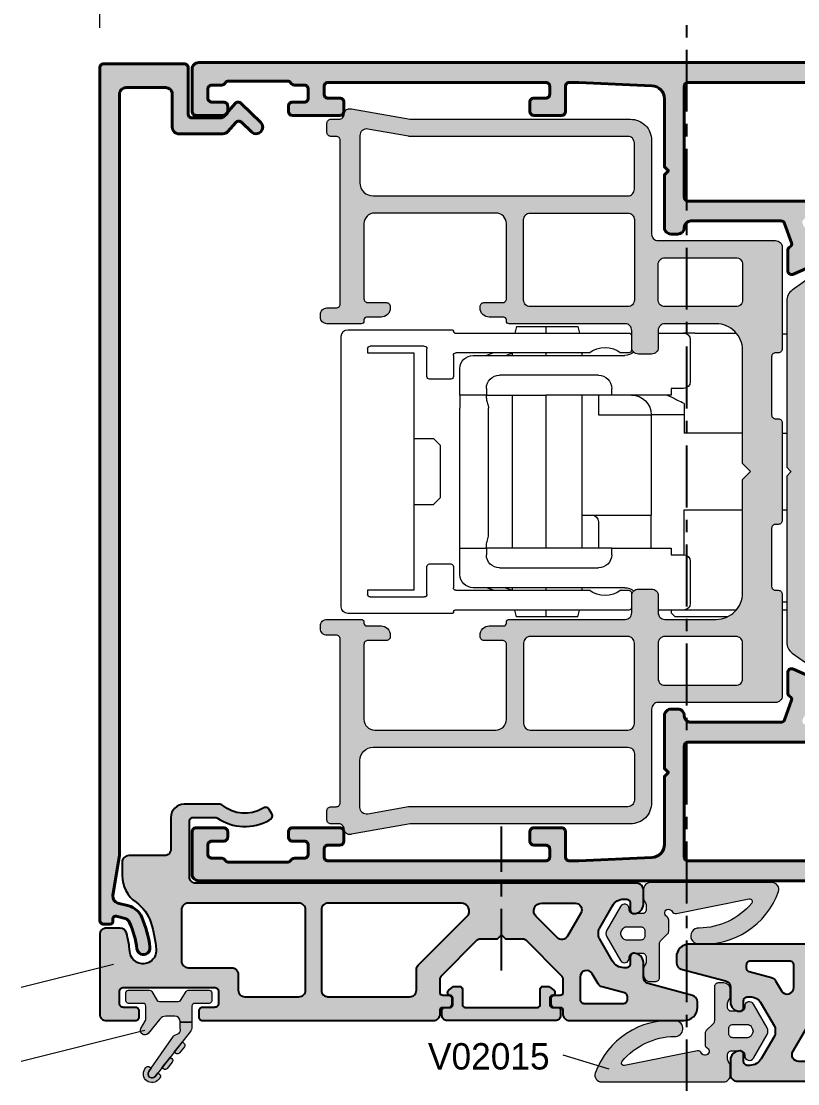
# Model space of a CAD drawing. Header units: millimetres. Extents: x -576 to 4430, y -1196 to 2690.
# Drawn here: x 1338.7 to 1397.6, y -652 to -571.5 of the extents above; entities that cross this region are included whole.
import ezdxf

# ---------------------------------------------------------------- set-up
doc = ezdxf.new("R2010")
doc.units = ezdxf.units.MM
doc.header["$LTSCALE"] = 0.25
doc.header["$MEASUREMENT"] = 0
doc.linetypes.add('CENTER', pattern=[2, 1.25, -0.25, 0.25, -0.25])
doc.layers.get('0').update_dxf_attribs({"lineweight": 5})
doc.layers.get('Defpoints').update_dxf_attribs({"lineweight": 5})
for name, color, linetype, lineweight in [('01_Accessories', 102, 'Continuous', 9), ('01_Aluminum', 4, 'Continuous', 40), ('01_Dimension', 251, 'Continuous', 9), ('01_Fill Plastic', 253, 'Continuous', 0), ('01_Fill Polyamide', 10, 'Continuous', 0), ('01_Plastic', 3, 'Continuous', 20), ('01_Polyamide', 201, 'Continuous', 20), ('01_Text', 40, 'Continuous', 25)]:
    doc.layers.add(name, color=color, linetype=linetype, lineweight=lineweight)
doc.layers.add('01_Fill 2°material', color=7, linetype='Continuous', lineweight=0, true_color=0xbfbfbf)
doc.layers.add('01_Fill Aluminum', color=7, linetype='Continuous', lineweight=0, true_color=0xdcdcdc)
doc.layers.add('ASSI', color=1, linetype='CENTER')
doc.layers.add('GOMMA', color=3, linetype='Continuous')
doc.styles.add('Aluk Text', font='GOTHIC.TTF')
doc.dimstyles.new('ALUK Manual 1-1', dxfattribs={"dimtxt": 2.5, "dimasz": 1, "dimexe": 2, "dimexo": 4, "dimgap": 1.5, "dimtad": 3, "dimdec": 1, "dimdsep": 46, "dimtxsty": 'Aluk Text', "dimblk": 'DOT', "dimcen": 0, "dimclrd": 256, "dimclre": 256, "dimclrt": 2, "dimaunit": 1, "dimadec": 0, "dimazin": 0, "dimtfac": 0.7, "dimtdec": 1, "dimtmove": 0, "dimatfit": 3, "dimldrblk": 'DOT', "dimfxl": 1, "dimtolj": 2, "dimlwd": -1, "dimlwe": -1, "dimarcsym": 0})

# ---------------------------------------------------------------- blocks, each defined once
blk = doc.blocks.new('A$C346562ab')
at = {"layer": '01_Accessories', "ltscale": 0.25}
for p, q in [((9.575, 10.5), (7.557, 10.5)), ((10.7, 10.5), (9.575, 10.5)), ((10.7, 10.5), (11.55, 10.5)), ((13.476, 10.5), (11.55, 10.5)), ((28.9, 10.5), (15.7, 10.5)), ((19.575, 11), (19.45, 10.5)), ((22, 11), (19.575, 11)), ((22, 11), (22, 10.5)), ((24.215, 11), (22, 11)), ((24.215, 11), (24.34, 10.5)), ((29, 10.65), (29, 10.6)), ((37, 10.75), (29.1, 10.75)), ((-5.55, 10.4), (-8.189, 10.4)), ((-5.05, 9.9), (-5.55, 10.4)), ((-5.55, 10.4), (-3.55, 10.4)), ((-3.55, 9.9), (-5.05, 9.9)), ((-5.05, 3.7), (-5.05, 9.9)), ((-3.55, 10.4), (1.835, 10.4)), ((-3.55, 9.9), (-3.55, 10.4)), ((1.835, 9.9), (-3.55, 9.9)), ((-3.55, 9.9), (-3.55, 3.7)), ((3.735, 10.4), (4.076, 10.4)), ((11.05, 10), (11.05, 6.8)), ((15.5, 10.3), (15.5, 9.2)), ((37.5, -10.25), (37.5, 10.25)), ((15.7, 9), (16.3, 9)), ((18.7, 9), (28.8, 9)), ((19.25, 9), (19.25, 8.8)), ((22, 9), (22, 8.8)), ((24.54, 9), (24.54, 8.8)), ((25.038, 8.8), (24.54, 8.981)), ((25.951, 9), (26.5, 8.8)), ((31, 7.2), (31, 9.3)), ((31.2, 9.5), (35.3, 9.5)), ((32, 9), (32, -9)), ((35.5, 9), (32, 9)), ((35.5, 9.3), (35.5, 9)), ((27.5, 8.8), (16, 8.8)), ((29, 8.8), (29, 7.2)), ((18, 7.3), (25.5, 7.3)), ((28.5, 5.8), (28.5, 7.8)), ((29.2, 7), (30.8, 7)), ((11.55, 6.3), (12.1, 6.3)), ((12.1, 6.3), (12.5, 6.3)), ((12.5, 6.3), (12.5, 5.8)), ((12.5, 5.8), (17, 5.8)), ((17, 5.8), (17, 6.3)), ((17, 5.8), (18.727, 5.8)), ((18, 5.8), (18, 4.3)), ((18.727, 5.8), (22, 5.8)), ((19.25, 5.8), (19.25, -5.8)), ((25, 5.8), (22, 5.8)), ((22, 5.8), (22, -5.8)), ((24.54, 5.8), (24.54, -5.8)), ((26.5, 5.8), (25, 5.8)), ((26.5, 6.3), (26.5, 5.8)), ((26.5, 5.8), (28.5, 5.8)), ((26.5, 5.573), (26.5, 5.8)), ((28.5, 5.8), (28.5, 4.8)), ((11.5, 5.159), (11.5, 2.9)), ((11.5, 4.3), (14, 4.3)), ((18, 4.3), (14, 4.3)), ((14, 4.3), (14, -3.3)), ((26.341, -4.8), (26.341, 4.8)), ((28.5, -4.8), (28.5, 4.8)), ((4.076, 2.9), (3.735, 2.9)), ((7.076, 2.9), (11.5, 2.9)), ((30, 2), (30.5, 2.5)), ((32, 2.5), (30.5, 2.5)), ((30, 2), (30, -2)), ((-5.05, -1.5), (-5.05, 1.5)), ((30, -2), (30.5, -2.5)), ((4.076, -2.9), (3.735, -2.9)), ((11.5, -2.9), (7.076, -2.9)), ((11.5, -6.3), (11.5, -2.9)), ((32, -2.5), (30.5, -2.5)), ((-5.05, -9.9), (-5.05, -3.7)), ((-3.55, -9.9), (-3.55, -3.7)), ((18.5, -3.3), (14, -3.3)), ((14, -5.8), (14, -3.3)), ((18, -3.8), (18, -5.8)), ((19.25, -3.3), (18.5, -3.3)), ((28.5, -5.8), (28.5, -4.8)), ((26.5, -5.8), (26.5, -5.573)), ((12.5, -6.3), (11.55, -6.3)), ((12.5, -6.3), (12.1, -6.3)), ((17, -5.8), (12.5, -5.8)), ((12.5, -5.8), (12.5, -6.3)), ((17, -6.3), (17, -5.8)), ((17, -5.8), (18.727, -5.8)), ((18.727, -5.8), (22, -5.8)), ((22, -5.8), (26.5, -5.8)), ((28.5, -5.8), (26.5, -5.8)), ((26.5, -5.8), (26.5, -6.3)), ((28.5, -7.8), (28.5, -5.8)), ((11, -6.8), (11.05, -6.8)), ((11.05, -6.8), (11.05, -10)), ((29, -7.2), (29, -8.8)), ((30.8, -7), (29.2, -7)), ((31, -9.3), (31, -7.2)), ((25.5, -7.3), (18, -7.3)), ((16, -8.8), (27.5, -8.8)), ((19.25, -8.8), (19.25, -9)), ((22, -8.8), (22, -9)), ((25.038, -8.8), (24.54, -8.981)), ((24.54, -8.8), (24.54, -9)), ((25.951, -9), (26.5, -8.8)), ((15.5, -9.2), (15.5, -10.3)), ((16.3, -9), (15.7, -9)), ((28.8, -9), (18.7, -9)), ((35.3, -9.5), (31.2, -9.5)), ((32, -9), (35.5, -9)), ((35.5, -9), (35.5, -9.3)), ((-8.189, -10.4), (-5.55, -10.4)), ((-5.55, -10.4), (-5.05, -9.9)), ((-3.55, -10.4), (-5.55, -10.4)), ((-5.05, -9.9), (-3.55, -9.9)), ((-3.55, -9.9), (1.835, -9.9)), ((-3.55, -10.4), (-3.55, -9.9)), ((1.835, -10.4), (-3.55, -10.4)), ((3.735, -9.9), (4.076, -9.9)), ((3.735, -10.5), (4.076, -10.5)), ((7.557, -10.5), (9.575, -10.5)), ((8.205, -11), (12.2, -11)), ((9.575, -10.5), (10.7, -10.5)), ((10.7, -10.5), (11.55, -10.5)), ((11.55, -10.5), (13.476, -10.5)), ((12.2, -11), (12.5, -10.7)), ((12.5, -10.5), (12.5, -10.7)), ((15.7, -10.5), (28.9, -10.5)), ((19.575, -11), (19.45, -10.5)), ((19.575, -11), (22, -11)), ((22, -10.5), (22, -11)), ((22, -11), (24.215, -11)), ((24.215, -11), (24.34, -10.5)), ((29, -10.6), (29, -10.65)), ((29.1, -10.75), (37, -10.75))]:
    blk.add_line(p, q, dxfattribs=at)
for centre, radius, start, end in [((11.55, 10), 0.5, 90, 180), ((15.7, 10.3), 0.2, 90, 180), ((28.9, 10.6), 0.1, 270, 0), ((29.1, 10.65), 0.1, 90, 180), ((37, 10.25), 0.5, 0, 90), ((16, 9.8), 1, 228.38349, 270), ((15.7, 9.2), 0.2, 180, 270), ((17.5, 7.4), 2, 53.1301, 126.8699), ((28.8, 8.8), 0.2, 0, 90), ((31.2, 9.3), 0.2, 90, 180), ((35.3, 9.3), 0.2, 0, 90), ((27.5, 7.8), 1, 0, 90), ((18, 6.3), 1, 90, 180), ((25.5, 6.3), 1, 0, 90), ((11.55, 6.8), 0.5, 180, 270), ((29.2, 7.2), 0.2, 180, 270), ((30.8, 7.2), 0.2, 270, 0), ((15.5, 4.3), 1.5, 90, 180), ((18.5, -3.8), 0.5, 90, 180), ((11.55, -6.8), 0.5, 90, 180), ((18, -6.3), 1, 180, 270), ((25.5, -6.3), 1, 270, 0), ((29.2, -7.2), 0.2, 90, 180), ((30.8, -7.2), 0.2, 0, 90), ((27.5, -7.8), 1, 270, 0), ((16, -9.8), 1, 90, 131.61651), ((28.8, -8.8), 0.2, 270, 0), ((15.7, -9.2), 0.2, 90, 180), ((17.5, -7.4), 2, 233.1301, 306.8699), ((31.2, -9.3), 0.2, 180, 270), ((35.3, -9.3), 0.2, 270, 0), ((11.55, -10), 0.5, 180, 270), ((15.7, -10.3), 0.2, 180, 270), ((37, -10.25), 0.5, 270, 0), ((28.9, -10.6), 0.1, 0, 90), ((29.1, -10.65), 0.1, 180, 270)]:
    blk.add_arc(centre, radius, start, end, dxfattribs=at)
for points, knots in [([(12, 5.392), (12.044, 5.411), (12.087, 5.431), (12.259, 5.515), (12.394, 5.59), (12.614, 5.7), (12.7, 5.738), (12.84, 5.787), (12.895, 5.799), (12.935, 5.8), (12.936, 5.8), (12.937, 5.8)], [-0.5629404, -0.5629404, -0.5629404, -0.5629404, -0.5487416, -0.5487416, -0.50517, -0.50517, -0.4735753, -0.4735753, -0.4444456, -0.4444456, -0.4435809, -0.4435809, -0.4435809, -0.4435809]), ([(26.5, 5.573), (26.5, 5.546), (26.497, 5.516), (26.475, 5.397), (26.438, 5.288), (26.37, 5.053), (26.341, 4.925), (26.341, 4.8)], [-0.42022171, -0.42022171, -0.42022171, -0.42022171, -0.40811832, -0.40811832, -0.37054099, -0.37054099, -0.33296365, -0.33296365, -0.33296365, -0.33296365]), ([(26.5, -5.573), (26.5, -5.563), (26.499, -5.552), (26.491, -5.448), (26.452, -5.333), (26.376, -5.078), (26.341, -4.939), (26.341, -4.8)], [-0.59131237, -0.59131237, -0.59131237, -0.59131237, -0.58651242, -0.58651242, -0.54474486, -0.54474486, -0.5029773, -0.5029773, -0.5029773, -0.5029773])]:
    blk.add_open_spline(points, degree=3, knots=knots, dxfattribs=at)
blk.add_open_spline([(11.5, 5.159), (11.667, 5.243), (11.835, 5.322), (12, 5.392)], degree=3, dxfattribs=at)
blk = doc.blocks.new('V31013')
at = {"layer": '01_Fill Plastic', "ltscale": 0.25}
h = blk.add_hatch(color=256, dxfattribs=at)
h.dxf.hatch_style = 1
h.paths.add_polyline_path([(36.8, 11.1), (28.1, 11.1, 0.414214), (27.6, 10.6), (27.6, 10.3, -0.414214), (27.4, 10.1), (26.95, 10.1, 0.414214), (26.7, 9.85), (26.7, 9.45, 0.414214), (26.95, 9.2), (27.4, 9.2, -0.414214), (27.6, 9), (27.6, 8.007, -0.198912), (27.454, 7.654), (24.788, 4.988, -0.198912), (24.576, 4.9), (23.25, 4.9), (22.95, 4.6), (22.65, 4.9), (21.324, 4.9, -0.198912), (21.112, 4.988), (18.446, 7.654, -0.198912), (18.3, 8.007), (18.3, 9, -0.414214), (18.5, 9.2), (18.95, 9.2, 0.414214), (19.2, 9.45), (19.2, 9.85, 0.414214), (18.95, 10.1), (18.5, 10.1, -0.414214), (18.3, 10.3), (18.3, 10.6, 0.414214), (17.8, 11.1), (0.3, 11.1, 0.414214), (0, 10.8), (0, 10.4, 0.414214), (0.3, 10.1), (1.2, 10.1, -0.414214), (1.5, 9.8), (1.5, 8.9, -0.414214), (1.2, 8.6), (-5.7, 8.6, -0.414214), (-6, 8.9), (-6, 9.8, -0.414214), (-5.7, 10.1), (-4.8, 10.1, 0.414214), (-4.5, 10.4), (-4.5, 10.8, 0.414214), (-4.8, 11.1), (-7, 11.1, 0.414214), (-7.5, 10.6), (-7.5, 4.6, 0.414214), (-7, 4.1), (-5.954, 4.1, 0.334223), (-5.474, 4.462, 0.051425), (-5.22, 5.875, -1), (-3.225, 5.725, -0.058029), (-3.621, 3.681, -0.163247), (-4.746, 2.14, 0.243183), (-5.8, 0.1), (-5.8, -0.9, 0.414214), (-5.3, -1.4), (-2.6, -1.4, -0.414214), (-2.1, -1.9), (-2.1, -4.3, 0.414214), (-1.1, -5.3), (1.508, -5.3, 0.170553), (1.82, -5.19, -0.309147), (4.843, -4.96), (4.94, -5.016, 0.414214), (5.35, -4.906), (5.55, -4.56, 0.438809), (5.418, -4.138, 0.295434), (1.414, -4.247, -0.151572), (1.244, -4.3), (-0.4, -4.3, -0.414214), (-0.7, -4), (-0.7, 0.2, -0.414214), (-0.2, 0.7), (33.2, 0.7, 0.414214), (33.7, 1.2), (33.7, 2.3, 0.414214), (33, 3, 0.414214), (32.7, 2.7), (32.7, 2.2, -0.414214), (32.4, 1.9), (32.227, 1.9, -0.267949), (31.361, 2.4), (30.367, 4.122, -0.131652), (30.3, 4.372), (30.3, 4.628, -0.131652), (30.367, 4.878), (31.361, 6.6, -0.267949), (32.227, 7.1), (32.4, 7.1, -0.414214), (32.7, 6.8), (32.7, 6.3, 0.414214), (33, 6, 0.414214), (33.7, 6.7), (33.7, 7.816, -0.339454), (34.071, 8.299), (37.429, 9.199, 0.339454), (37.8, 9.682), (37.8, 10.1, 0.414214)])
h.paths.add_polyline_path([(8.1, 8.8), (8.1, 2.7, -0.414214), (7.6, 2.2), (-0.8, 2.2, -0.414214), (-1.3, 2.7), (-1.3, 6.6, -0.414214), (-0.8, 7.1), (2.5, 7.1, 0.414214), (3, 7.6), (3, 8.8, -0.414214), (3.5, 9.3), (7.6, 9.3, -0.414214)], flags=16)
h.paths.add_polyline_path([(9.8, 9.3), (16, 9.3, -0.414214), (16.5, 8.8), (16.5, 7.262, 0.198912), (16.646, 6.908), (20.33, 3.224, -0.668179), (19.906, 2.2), (9.8, 2.2, -0.414214), (9.3, 2.7), (9.3, 8.8, -0.414214)], flags=16)
h.paths.add_polyline_path([(25.57, 3.224), (27.161, 4.816, -0.493145), (27.948, 4.712), (28.965, 2.95, -0.57735), (28.532, 2.2), (25.994, 2.2, -0.668179)], flags=16)
h.paths.add_polyline_path([(28.9, 9.5, -0.414214), (29.2, 9.8), (32.2, 9.8, -0.414214), (32.5, 9.5), (32.5, 9.299, -0.339454), (32.278, 9.009), (30.58, 8.554, 0.198912), (30.277, 8.321), (29.833, 7.553, -0.767327), (28.9, 7.803)], flags=16)
at = {"layer": 'GOMMA'}
for points in [[(5.35, -4.906, -0.414214), (4.94, -5.016), (4.843, -4.96, 0.309147), (1.82, -5.19, -0.170553), (1.508, -5.3), (-1.1, -5.3, -0.414214), (-2.1, -4.3), (-2.1, -1.9, 0.414214), (-2.6, -1.4), (-5.3, -1.4, -0.414214), (-5.8, -0.9), (-5.8, 0.1, -0.243183), (-4.746, 2.14, 0.163247), (-3.621, 3.681, 0.058029), (-3.225, 5.725, 1), (-5.22, 5.875, -0.051425), (-5.474, 4.462, -0.334223), (-5.954, 4.1), (-7, 4.1, -0.414214), (-7.5, 4.6), (-7.5, 10.6, -0.414214), (-7, 11.1), (-4.8, 11.1, -0.414214), (-4.5, 10.8), (-4.5, 10.4, -0.414214), (-4.8, 10.1), (-5.7, 10.1, 0.414214), (-6, 9.8), (-6, 8.9, 0.414214), (-5.7, 8.6), (1.2, 8.6, 0.414214), (1.5, 8.9), (1.5, 9.8, 0.414214), (1.2, 10.1), (0.3, 10.1, -0.414214), (0, 10.4), (0, 10.8, -0.414214), (0.3, 11.1), (17.8, 11.1, -0.414214), (18.3, 10.6), (18.3, 10.3, 0.414214), (18.5, 10.1), (18.95, 10.1, -0.414214), (19.2, 9.85), (19.2, 9.45, -0.414214), (18.95, 9.2), (18.5, 9.2, 0.414214), (18.3, 9), (18.3, 8.007, 0.198912), (18.446, 7.654), (21.112, 4.988, 0.198912), (21.324, 4.9), (22.65, 4.9), (22.95, 4.6), (23.25, 4.9), (24.576, 4.9, 0.198912), (24.788, 4.988), (27.454, 7.654, 0.198912), (27.6, 8.007), (27.6, 9, 0.414214), (27.4, 9.2), (26.95, 9.2, -0.414214), (26.7, 9.45), (26.7, 9.85, -0.414214), (26.95, 10.1), (27.4, 10.1, 0.414214), (27.6, 10.3), (27.6, 10.6, -0.414214), (28.1, 11.1), (36.8, 11.1, -0.414214), (37.8, 10.1), (37.8, 9.682, -0.339454), (37.429, 9.199), (34.071, 8.299, 0.339454), (33.7, 7.816), (33.7, 6.7, -0.414214), (33, 6, -0.414214), (32.7, 6.3), (32.7, 6.8, 0.414214), (32.4, 7.1), (32.227, 7.1, 0.267949), (31.361, 6.6), (30.367, 4.878, 0.131652), (30.3, 4.628), (30.3, 4.372, 0.131652), (30.367, 4.122), (31.361, 2.4, 0.267949), (32.227, 1.9), (32.4, 1.9, 0.414214), (32.7, 2.2), (32.7, 2.7, -0.414214), (33, 3, -0.414214), (33.7, 2.3), (33.7, 1.2, -0.414214), (33.2, 0.7), (-0.2, 0.7, 0.414214), (-0.7, 0.2), (-0.7, -4, 0.414214), (-0.4, -4.3), (1.244, -4.3, 0.151572), (1.414, -4.247, -0.288992), (5.343, -4.094), (5.44, -4.15, -0.414214), (5.55, -4.56)], [(30.277, 8.321), (29.833, 7.553, -0.767327), (28.9, 7.803), (28.9, 9.5, -0.414214), (29.2, 9.8), (32.2, 9.8, -0.414214), (32.5, 9.5), (32.5, 9.299, -0.339454), (32.278, 9.009), (30.58, 8.554, 0.198912)], [(-0.8, 2.2, -0.414214), (-1.3, 2.7), (-1.3, 6.6, -0.414214), (-0.8, 7.1), (2.5, 7.1, 0.414214), (3, 7.6), (3, 8.8, -0.414214), (3.5, 9.3), (7.6, 9.3, -0.414214), (8.1, 8.8), (8.1, 2.7, -0.414214), (7.6, 2.2)], [(20.33, 3.224, -0.668179), (19.906, 2.2), (9.8, 2.2, -0.414214), (9.3, 2.7), (9.3, 8.8, -0.414214), (9.8, 9.3), (16, 9.3, -0.414214), (16.5, 8.8), (16.5, 7.262, 0.198912), (16.646, 6.908)], [(25.994, 2.2), (28.532, 2.2, 0.57735), (28.965, 2.95), (27.948, 4.712, 0.493145), (27.161, 4.816), (25.57, 3.224, 0.668179)]]:
    blk.add_lwpolyline(points, format="xyb", close=True, dxfattribs=at)
blk = doc.blocks.new('800167')
at = {"layer": '01_Fill Plastic', "ltscale": 0.25}
h = blk.add_hatch(color=256, dxfattribs=at)
h.dxf.hatch_style = 1
h.paths.add_polyline_path([(4.5, 6.903, 0.414214), (4.1, 7.303), (-4.1, 7.303, 0.414214), (-4.5, 6.903), (-4.5, 6.506, 0.414214), (-4.294, 6.3), (-3.877, 6.3, -0.414214), (-3.671, 6.094), (-3.672, 5.605, -0.389083), (-3.854, 5.406, 0.670833), (-3.981, 4.999), (-3.689, 4.757, 0.161709), (-3.54, 4.707), (-3.157, 4.707, 0.414214), (-2.951, 4.913), (-2.951, 6.094, -0.414214), (-2.745, 6.3), (0, 6.3), (2.745, 6.3, -0.414214), (2.951, 6.094), (2.951, 4.913, 0.414214), (3.157, 4.707), (3.54, 4.707, 0.161709), (3.689, 4.757), (3.981, 4.999, 0.670833), (3.854, 5.406, -0.389083), (3.672, 5.605), (3.671, 6.094, -0.414475), (3.877, 6.3), (4.294, 6.3, 0.414214), (4.5, 6.506)])
at = {"layer": 'GOMMA'}
blk.add_lwpolyline([(2.951, 6.094), (2.951, 4.913, 0.414214), (3.157, 4.707), (3.54, 4.707, 0.161709), (3.689, 4.757), (3.981, 4.999, 0.670833), (3.854, 5.406, -0.389083), (3.672, 5.605), (3.671, 6.094, -0.414214), (3.877, 6.3), (4.294, 6.3, 0.414214), (4.5, 6.506), (4.5, 6.903, 0.414214), (4.1, 7.303), (-4.1, 7.303, 0.414214), (-4.5, 6.903), (-4.5, 6.506, 0.414214), (-4.294, 6.3), (-3.877, 6.3, -0.414214), (-3.671, 6.094), (-3.672, 5.605, -0.389083), (-3.854, 5.406, 0.670833), (-3.981, 4.999), (-3.689, 4.757, 0.161709), (-3.54, 4.707), (-3.157, 4.707, 0.414214), (-2.951, 4.913), (-2.951, 6.094, -0.414214), (-2.745, 6.3), (0, 6.3), (2.745, 6.3, -0.414214)], format="xyb", close=True, dxfattribs=at)
blk = doc.blocks.new('V03018 not at work')
at = {"layer": '01_Fill 2°material', "ltscale": 0.25}
h = blk.add_hatch(color=256, dxfattribs=at)
h.dxf.hatch_style = 1
h.paths.add_polyline_path([(-1.031, 6.734, 0.972448), (-1.518, 6.372), (0.372, 3.677, 0.14422), (0.46, 3.606), (0.695, 3.511, -0.360918), (0.879, 3.167, 0.041791), (0.875, 3.134), (0.858, 2.628), (1.759, 2.628), (1.759, 2.986, 0.16844), (1.63, 3.357)])
at = {"layer": '01_Fill Plastic', "ltscale": 0.25}
h = blk.add_hatch(color=256, dxfattribs=at)
h.dxf.hatch_style = 1
h.paths.add_polyline_path([(1.759, 2.628), (0.858, 2.628), (0.855, 2.556, -0.404333), (0.456, 2.169), (-0.21, 2.169, -0.225762), (-0.676, 2.391), (-1.559, 3.478, 0.912851), (-2.105, 3.111), (-1.765, 2.49, -0.125788), (-1.741, 2.394), (-1.741, 1.4, -0.414214), (-1.941, 1.2), (-3.041, 1.2, 0.414214), (-3.241, 1), (-3.241, 0.4, 0.414214), (-3.041, 0.2), (-1.464, 0.2, 0.259925), (-1.294, 0.295), (-0.874, 0.974, -0.259925), (-0.704, 1.069), (0.722, 1.069, -0.259925), (0.892, 0.974), (1.312, 0.295, 0.259925), (1.482, 0.2), (3.059, 0.2, 0.414214), (3.259, 0.4), (3.259, 1, 0.414214), (3.059, 1.2), (1.959, 1.2, -0.414214), (1.759, 1.4)])
h.paths.add_polyline_path([(0.814, 4.959, 0.414213), (0.533, 4.992), (0.415, 4.899), (1.034, 4.114), (1.152, 4.207, 0.414214), (1.185, 4.488)])
h.paths.add_polyline_path([(-0.115, 6.137, 0.414213), (-0.396, 6.17), (-0.513, 6.078), (0.106, 5.292), (0.223, 5.385, 0.414214), (0.257, 5.666)])
h.paths.add_polyline_path([(-1.805, 6.171), (-1.733, 6.068, 0.414213), (-1.454, 6.019), (-1.332, 6.105), (-1.518, 6.372, -0.972447), (-1.031, 6.734), (-0.823, 6.47), (-0.705, 6.563, 0.414214), (-0.672, 6.844), (-0.756, 6.951, 0.972448)])
at = {"layer": '01_Plastic'}
for points in [[(-1.031, 6.734), (-0.823, 6.47), (-0.705, 6.563, 0.414214), (-0.672, 6.844), (-0.756, 6.951, 0.972448), (-1.805, 6.171), (-1.733, 6.068, 0.414213), (-1.454, 6.019), (-1.332, 6.105), (-1.518, 6.372, -0.972448)], [(0.875, 3.134), (0.858, 2.628), (1.759, 2.628), (1.759, 2.986, 0.16844), (1.63, 3.357), (-1.031, 6.734, 0.972448), (-1.518, 6.372), (0.372, 3.677, 0.14422), (0.46, 3.606), (0.695, 3.511, -0.360918), (0.879, 3.167, 0.041791)], [(0.106, 5.292), (0.223, 5.385, 0.414214), (0.257, 5.666), (-0.115, 6.137, 0.414213), (-0.396, 6.17), (-0.513, 6.078)], [(1.152, 4.207, 0.414214), (1.185, 4.488), (0.814, 4.959, 0.414213), (0.533, 4.992), (0.415, 4.899), (1.034, 4.114)]]:
    blk.add_lwpolyline(points, format="xyb", close=True, dxfattribs=at)
blk.add_lwpolyline([(-2.105, 3.111), (-1.765, 2.49, -0.125788), (-1.741, 2.394), (-1.741, 1.4, -0.414214), (-1.941, 1.2), (-3.041, 1.2, 0.414214), (-3.241, 1), (-3.241, 0.4, 0.414214), (-3.041, 0.2), (-1.464, 0.2, 0.259925), (-1.294, 0.295), (-0.874, 0.974, -0.259925), (-0.704, 1.069), (0.722, 1.069, -0.259925), (0.892, 0.974), (1.312, 0.295, 0.259925), (1.482, 0.2), (3.059, 0.2, 0.414214), (3.259, 0.4), (3.259, 1, 0.414214), (3.059, 1.2), (1.959, 1.2, -0.414214), (1.759, 1.4), (1.759, 2.628), (0.858, 2.628), (0.855, 2.556, -0.404333), (0.456, 2.169), (-0.21, 2.169, -0.225762), (-0.676, 2.391), (-1.559, 3.478, 0.912851), (-2.105, 3.111)], format="xyb", dxfattribs=at)
blk = doc.blocks.new('U10140')
at = {"layer": '01_Fill Aluminum', "ltscale": 0.25}
h = blk.add_hatch(color=256, dxfattribs=at)
h.dxf.hatch_style = 1
h.paths.add_polyline_path([(28.199, -8.5), (27.899, -8.2), (28.199, -7.9), (28.199, -2.754, -0.400839), (29.154, -1.755), (34.699, -1.5), (35.4, -1.5, -0.414214), (35.7, -1.8), (35.7, -3.7, 0.414214), (36, -4), (38.1, -4, 0.414214), (38.4, -3.7), (38.4, -3, 0.414214), (38.1, -2.7), (37.2, -2.7, -0.414214), (36.9, -2.4), (36.9, -1.8, -0.414214), (37.2, -1.5), (53.7, -1.5, -0.414214), (54, -1.8), (54, -2.4, -0.414214), (53.7, -2.7), (52.8, -2.7, 0.414214), (52.5, -3), (52.5, -3.7, 0.414214), (52.8, -4), (56.4, -4, 0.414214), (56.7, -3.7), (56.7, -3.3, 0.414214), (56.4, -3), (55.5, -3, -0.414214), (55.2, -2.7), (55.2, -2.002, -0.414214), (55.5, -1.702), (56.25, -1.702, 0.267949), (56.51, -1.552, -0.267949), (56.77, -1.402), (61.23, -1.402, -0.267949), (61.49, -1.552, 0.267949), (61.75, -1.702), (62.5, -1.702, -0.414214), (62.8, -2.002), (62.8, -2.7, -0.414214), (62.5, -3), (61.6, -3, 0.414214), (61.3, -3.3), (61.3, -3.7, 0.414214), (61.6, -4), (63.7, -4, 0.414214), (64, -3.7), (64, -0.5, 0.414214), (63.5, 0), (0.3, 0, 0.414214), (0, -0.3), (0, -3.549, 0.267949), (0.15, -3.809), (0.93, -4.26, 0.131652), (1.08, -4.3, 0.569051), (1.5, -4), (1.5, -2.1, -0.414214), (1.8, -1.8), (4.7, -1.8, -0.414214), (5, -2.1), (5, -7.269, 0.086513), (5.018, -7.371), (5.485, -8.671, -0.392793), (5.36, -8.966), (5.345, -8.972, 0.294413), (5.206, -9.185), (5.195, -10.764, 0.548619), (5.62, -11.039), (7.726, -10.09, 0.177976), (7.873, -9.945), (8.114, -9.438, 0.717549), (7.869, -9.149, -0.329769), (7.531, -9.033), (6.407, -7.405), (6.325, -7.222, -0.855531), (6.823, -6.9, 0.213411), (7.047, -7), (10.899, -7, -0.414214), (11.199, -7.3), (11.199, -7.606), (10.229, -9.196, 0.585524), (10.399, -9.5), (10.749, -9.5, -0.414214), (11.049, -9.8), (11.049, -13.213, 0.181148), (11.296, -13.87, 0.307022), (12.224, -14.5), (13.65, -14.5, 0.585524), (13.821, -14.196), (12.85, -12.606), (12.85, -12.3, -0.414214), (13.15, -12), (17.003, -12, 0.213411), (17.226, -11.9, -0.85546), (17.724, -12.222), (17.643, -12.405), (16.518, -14.033, -0.267949), (16.247, -14.162), (16.132, -14.153, 0.57735), (15.935, -14.438), (16.176, -14.945, 0.177976), (16.324, -15.09), (18.433, -16.04, 0.544467), (18.854, -15.764), (18.844, -14.185, 0.303984), (18.697, -13.969, -0.402738), (18.564, -13.671), (19.094, -12.198, -0.316363), (19.376, -12), (26.199, -12, -0.414214), (26.699, -12.5, 0.414214), (27.199, -13), (27.699, -13, 0.414214), (28.199, -12.5)])
h.paths.add_polyline_path([(26.399, -10.5), (13.299, -10.5, -0.414214), (12.999, -10.2), (12.999, -8.5), (12.699, -8.2), (12.999, -7.9), (12.999, -5.7, 0.414214), (12.699, -5.4), (6.8, -5.4, -0.414214), (6.5, -5.1), (6.5, -1.8, -0.414214), (6.8, -1.5), (26.399, -1.5, -0.414214), (26.699, -1.8), (26.699, -10.2, -0.414214)], flags=16)
h.paths.add_polyline_path([(64, -58.3, 0.414214), (63.7, -58), (61.6, -58, 0.414214), (61.3, -58.3), (61.3, -58.7, 0.414214), (61.6, -59), (62.5, -59, -0.414214), (62.8, -59.3), (62.8, -59.998, -0.414214), (62.5, -60.298), (61.75, -60.298, 0.267949), (61.49, -60.448, -0.267949), (61.23, -60.598), (56.77, -60.598, -0.267949), (56.51, -60.448, 0.267949), (56.25, -60.298), (55.5, -60.298, -0.414214), (55.2, -59.998), (55.2, -59.3, -0.414214), (55.5, -59), (56.4, -59, 0.414214), (56.7, -58.7), (56.7, -58.3, 0.414214), (56.4, -58), (52.8, -58, 0.414214), (52.5, -58.3), (52.5, -59, 0.414214), (52.8, -59.3), (53.7, -59.3, -0.414214), (54, -59.6), (54, -60.2, -0.414214), (53.7, -60.5), (37.2, -60.5, -0.414214), (36.9, -60.2), (36.9, -59.6, -0.414214), (37.2, -59.3), (38.1, -59.3, 0.414214), (38.4, -59), (38.4, -58.3, 0.414214), (38.1, -58), (36, -58, 0.414214), (35.7, -58.3), (35.7, -60.2, -0.414214), (35.4, -60.5), (34.699, -60.5), (29.154, -60.245, -0.400839), (28.199, -59.246), (28.199, -54.1), (27.899, -53.8), (28.199, -53.5), (28.199, -49.5, 0.414214), (27.699, -49), (27.199, -49, 0.414214), (26.699, -49.5, -0.414214), (26.199, -50), (19.376, -50, -0.316363), (19.094, -49.802), (18.564, -48.329, -0.392793), (18.69, -48.034), (18.705, -48.028, 0.294413), (18.844, -47.815), (18.854, -46.236, 0.548619), (18.429, -45.961), (16.324, -46.91, 0.177976), (16.176, -47.055), (15.935, -47.562, 0.717549), (16.181, -47.851, -0.329769), (16.518, -47.967), (17.643, -49.595), (17.724, -49.778, -0.855531), (17.226, -50.1, 0.213411), (17.003, -50), (13.15, -50, -0.414214), (12.85, -49.7), (12.85, -49.394), (13.821, -47.804, 0.585524), (13.65, -47.5), (12.224, -47.5, 0.307022), (11.296, -48.13, 0.181148), (11.049, -48.787), (11.049, -52.2, -0.414214), (10.749, -52.5), (10.399, -52.5, 0.585524), (10.229, -52.804), (11.199, -54.394), (11.199, -54.7, -0.414214), (10.899, -55), (7.047, -55, 0.213411), (6.823, -55.1, -0.85546), (6.325, -54.778), (6.407, -54.595), (7.531, -52.967, -0.267949), (7.802, -52.838), (7.917, -52.847, 0.57735), (8.114, -52.562), (7.873, -52.055, 0.177976), (7.726, -51.91), (5.617, -50.96, 0.544467), (5.195, -51.236), (5.206, -52.815, 0.303984), (5.352, -53.031, -0.402738), (5.485, -53.329), (5.018, -54.629, 0.086513), (5, -54.731), (5, -59.246, -0.400839), (4.046, -60.245), (-1.5, -60.5), (-7.7, -60.5, -0.414214), (-8, -60.2), (-8, -58.8, -0.414214), (-7.7, -58.5), (-6.8, -58.5, 0.414214), (-6.5, -58.2), (-6.5, -57.8, 0.414214), (-6.8, -57.5), (-9.8, -57.5, 0.414214), (-10.5, -58.2, 0.414214), (-10.2, -58.5), (-9.5, -58.5, -0.414214), (-9.2, -58.8), (-9.2, -60, -0.414214), (-9.9, -60.7), (-16.1, -60.7, -0.414214), (-16.8, -60), (-16.8, -58.8, -0.414214), (-16.5, -58.5), (-15.8, -58.5, 0.414214), (-15.5, -58.2, 0.414214), (-16.2, -57.5), (-17.7, -57.5, 0.414214), (-18, -57.8), (-18, -61.7, 0.414214), (-17.7, -62), (63.5, -62, 0.414214), (64, -61.5)])
h.paths.add_polyline_path([(26.399, -60.5), (6.8, -60.5, -0.414214), (6.5, -60.2), (6.5, -56.9, -0.414214), (6.8, -56.6), (12.699, -56.6, 0.414214), (12.999, -56.3), (12.999, -54.1), (12.699, -53.8), (12.999, -53.5), (12.999, -51.8, -0.414214), (13.299, -51.5), (26.399, -51.5, -0.414214), (26.699, -51.8), (26.699, -60.2, -0.414214)], flags=16)
at = {"layer": '01_Fill Polyamide', "ltscale": 0.25}
h = blk.add_hatch(color=256, dxfattribs=at)
h.dxf.hatch_style = 1
h.paths.add_polyline_path([(18.935, -18.069, 0.243523), (18.512, -17.252), (16.162, -15.591, -0.243523), (16.035, -15.346), (16.035, -14.888, -0.131571), (16.195, -14.288), (17.108, -12.706, 0.131571), (17.135, -12.606), (17.135, -12.4, 0.414214), (16.735, -12), (13.335, -12, 0.414214), (12.935, -12.4), (12.935, -12.606, 0.131571), (12.961, -12.706), (13.874, -14.288, -0.131571), (14.035, -14.888), (14.035, -16.019, 0.243523), (14.458, -16.835), (16.612, -18.358, -0.243523), (17.035, -19.175), (17.035, -26.3, -0.414214), (16.035, -27.3), (7.835, -27.3, 0.414214), (7.535, -27.6), (7.535, -29.2, 0.414214), (7.835, -29.5), (14.935, -29.5, -0.414214), (15.935, -30.5), (15.935, -31.5, -0.414214), (14.935, -32.5), (7.835, -32.5, 0.414214), (7.535, -32.8), (7.535, -34.4, 0.414214), (7.835, -34.7), (16.035, -34.7, -0.414214), (17.035, -35.7), (17.035, -42.825, -0.243523), (16.612, -43.642), (14.458, -45.165, 0.243523), (14.035, -45.981), (14.035, -47.112, -0.131571), (13.874, -47.712), (12.961, -49.294, 0.131571), (12.935, -49.394), (12.935, -49.6, 0.414214), (13.335, -50), (16.735, -50, 0.414214), (17.135, -49.6), (17.135, -49.394, 0.131571), (17.108, -49.294), (16.195, -47.712, -0.131571), (16.035, -47.112), (16.035, -46.654, -0.243523), (16.162, -46.409), (18.512, -44.748, 0.243523), (18.935, -43.931), (18.935, -31.383, 0.198912), (18.905, -31.312), (18.664, -31.071, -0.414214), (18.664, -30.929), (18.905, -30.688, 0.198912), (18.935, -30.617)])
at = {"layer": '01_Aluminum'}
for points in [[(16.324, -15.09), (18.429, -16.039, 0.548619), (18.854, -15.764), (18.844, -14.185, 0.294413), (18.705, -13.972), (18.69, -13.966, -0.392793), (18.564, -13.671), (19.094, -12.198, -0.316363), (19.376, -12), (26.199, -12, -0.414214), (26.699, -12.5, 0.414214), (27.199, -13), (27.699, -13, 0.414214), (28.199, -12.5), (28.199, -8.5), (27.899, -8.2), (28.199, -7.9), (28.199, -2.754, -0.400839), (29.154, -1.755), (34.699, -1.5), (35.4, -1.5, -0.414214), (35.7, -1.8), (35.7, -3.7, 0.414214), (36, -4), (38.1, -4, 0.414214), (38.4, -3.7), (38.4, -3, 0.414214), (38.1, -2.7), (37.2, -2.7, -0.414214), (36.9, -2.4), (36.9, -1.8, -0.414214), (37.2, -1.5), (53.7, -1.5, -0.414214), (54, -1.8), (54, -2.4, -0.414214), (53.7, -2.7), (52.8, -2.7, 0.414214), (52.5, -3), (52.5, -3.7, 0.414214), (52.8, -4), (56.4, -4, 0.414214), (56.7, -3.7), (56.7, -3.3, 0.414214), (56.4, -3), (55.5, -3, -0.414214), (55.2, -2.7), (55.2, -2.002, -0.414214), (55.5, -1.702), (56.25, -1.702, 0.267949), (56.51, -1.552, -0.267949), (56.77, -1.402), (61.23, -1.402, -0.267949), (61.49, -1.552, 0.267949), (61.75, -1.702), (62.5, -1.702, -0.414214), (62.8, -2.002), (62.8, -2.7, -0.414214), (62.5, -3), (61.6, -3, 0.414214), (61.3, -3.3), (61.3, -3.7, 0.414214), (61.6, -4), (63.7, -4, 0.414214), (64, -3.7), (64, -0.5, 0.414214), (63.5, 0), (0.3, 0, 0.414214)], [(16.324, -46.91), (18.429, -45.961, -0.548619), (18.854, -46.236), (18.844, -47.815, -0.294413), (18.705, -48.028), (18.69, -48.034, 0.392793), (18.564, -48.329), (19.094, -49.802, 0.316363), (19.376, -50), (26.199, -50, 0.414214), (26.699, -49.5, -0.414214), (27.199, -49), (27.699, -49, -0.414214), (28.199, -49.5), (28.199, -53.5), (27.899, -53.8), (28.199, -54.1), (28.199, -59.246, 0.400839), (29.154, -60.245), (34.699, -60.5), (35.4, -60.5, 0.414214), (35.7, -60.2), (35.7, -58.3, -0.414214), (36, -58), (38.1, -58, -0.414214), (38.4, -58.3), (38.4, -59, -0.414214), (38.1, -59.3), (37.2, -59.3, 0.414214), (36.9, -59.6), (36.9, -60.2, 0.414214), (37.2, -60.5), (53.7, -60.5, 0.414214), (54, -60.2), (54, -59.6, 0.414214), (53.7, -59.3), (52.8, -59.3, -0.414214), (52.5, -59), (52.5, -58.3, -0.414214), (52.8, -58), (56.4, -58, -0.414214), (56.7, -58.3), (56.7, -58.7, -0.414214), (56.4, -59), (55.5, -59, 0.414214), (55.2, -59.3), (55.2, -59.998, 0.414214), (55.5, -60.298), (56.25, -60.298, -0.267949), (56.51, -60.448, 0.267949), (56.77, -60.598), (61.23, -60.598, 0.267949), (61.49, -60.448, -0.267949), (61.75, -60.298), (62.5, -60.298, 0.414214), (62.8, -59.998), (62.8, -59.3, 0.414214), (62.5, -59), (61.6, -59, -0.414214), (61.3, -58.7), (61.3, -58.3, -0.414214), (61.6, -58), (63.7, -58, -0.414214), (64, -58.3), (64, -61.5, -0.414214), (63.5, -62), (-17.7, -62, -0.414214)]]:
    blk.add_lwpolyline(points, format="xyb", dxfattribs=at)
for points in [[(12.999, -7.9), (12.999, -5.7, 0.414214), (12.699, -5.4), (6.8, -5.4, -0.414214), (6.5, -5.1), (6.5, -1.8, -0.414214), (6.8, -1.5), (26.399, -1.5, -0.414214), (26.699, -1.8), (26.699, -10.2, -0.414214), (26.399, -10.5), (13.299, -10.5, -0.414214), (12.999, -10.2), (12.999, -8.5), (12.699, -8.2)], [(6.5, -60.2, 0.414214), (6.8, -60.5), (26.399, -60.5, 0.414214), (26.699, -60.2), (26.699, -51.8, 0.414214), (26.399, -51.5), (13.299, -51.5, 0.414214), (12.999, -51.8), (12.999, -53.5), (12.699, -53.8), (12.999, -54.1), (12.999, -56.3, -0.414214), (12.699, -56.6), (6.8, -56.6, 0.414214), (6.5, -56.9)]]:
    blk.add_lwpolyline(points, format="xyb", close=True, dxfattribs=at)
at = {"layer": '01_Polyamide'}
blk.add_lwpolyline([(16.162, -15.591), (18.512, -17.252, -0.243523), (18.935, -18.069), (18.935, -30.617, -0.198912), (18.905, -30.688), (18.664, -30.929, 0.414214), (18.664, -31.071), (18.905, -31.312, -0.198912), (18.935, -31.383), (18.935, -43.931, -0.243523), (18.512, -44.748), (16.162, -46.409, 0.243523)], format="xyb", dxfattribs=at)
blk = doc.blocks.new('V02015')
at = {"layer": '01_Fill 2°material', "ltscale": 0.25}
h = blk.add_hatch(color=256, dxfattribs=at)
h.dxf.hatch_style = 1
h.paths.add_polyline_path([(5.402, -0.174, 0.198912), (5.314, 0.038), (4.789, 0.562, -0.198912), (4.702, 0.774), (4.702, 3.35, 0.414214), (4.402, 3.65), (4.002, 3.65, 0.414214), (3.502, 3.15), (3.502, 2.63, 0.130289), (3.541, 2.481), (3.662, 2.268, -0.130289), (3.702, 2.12), (3.702, 1.8, -0.414214), (3.402, 1.5), (2.702, 1.5, -0.414214), (2.402, 1.8), (2.402, 1.874, 0.767327), (1.748, 2.049), (0.71, 0.25, 0.267949), (0.71, -0.25), (1.748, -2.049, 0.767327), (2.402, -1.874), (2.402, -1.8, -0.414214), (2.702, -1.5), (3.402, -1.5, -0.414214), (3.702, -1.8), (3.702, -2.12, -0.130289), (3.662, -2.269), (3.541, -2.482, 0.130289), (3.502, -2.63), (3.502, -3.35, 0.414214), (4.002, -3.85), (13.253, -3.85, 0.518343), (13.724, -3.182, 0.337265), (7.638, 0.789, 1), (7.725, -0.407, -0.218267), (11.691, -2.29, -0.704982), (11.502, -2.616), (5.986, -1.5, 0.327851), (5.671, -1.665, -1.351486), (5.252, -1.274, 0.267949), (5.402, -1.014)])
h.paths.add_polyline_path([(3.302, -0.5), (2.182, -0.5, -0.267949), (1.922, -0.35), (1.807, -0.15, -0.267949), (1.807, 0.15), (1.922, 0.35, -0.267949), (2.182, 0.5), (3.302, 0.5, -0.414214), (3.602, 0.2), (3.602, -0.2, -0.414214)], flags=16)
at = {"layer": '01_Plastic', "color": 80}
blk.add_lwpolyline([(0.71, -0.25, -0.267588), (0.71, 0.25), (1.748, 2.049, -0.767327), (2.402, 1.874), (2.402, 1.8, 0.414214), (2.702, 1.5), (3.402, 1.5, 0.414214), (3.702, 1.8), (3.702, 2.12, 0.130289), (3.662, 2.268), (3.541, 2.481, -0.130289), (3.502, 2.63), (3.502, 3.15, -0.414214), (4.002, 3.65), (4.402, 3.65, -0.414214), (4.702, 3.35), (4.702, 0.774, 0.198912), (4.789, 0.562), (5.314, 0.038, -0.198912), (5.402, -0.174), (5.402, -1.014, -0.267949), (5.252, -1.274, 1.351486), (5.671, -1.665, -0.327851), (5.986, -1.5), (11.502, -2.616, 0.700827), (11.692, -2.291, 0.218378), (7.725, -0.407, -1), (7.638, 0.789, -0.337265), (13.724, -3.182, -0.518343), (13.253, -3.85), (4.002, -3.85, -0.414214), (3.502, -3.35), (3.502, -2.63, -0.130289), (3.541, -2.482), (3.662, -2.269, 0.130289), (3.702, -2.12), (3.702, -1.8, 0.414214), (3.402, -1.5), (2.702, -1.5, 0.414214), (2.402, -1.8), (2.402, -1.874, -0.767327), (1.748, -2.049), (0.709, -0.249)], format="xyb", dxfattribs=at)
blk.add_lwpolyline([(1.922, -0.35, 0.267949), (2.182, -0.5), (3.302, -0.5, 0.414214), (3.602, -0.2), (3.602, 0.2, 0.414214), (3.302, 0.5), (2.182, 0.5, 0.267949), (1.922, 0.35), (1.807, 0.15, 0.267949), (1.807, -0.15)], format="xyb", close=True, dxfattribs=at)
blk = doc.blocks.new('V31210')
at = {"layer": '01_Fill Plastic', "ltscale": 0.25}
h = blk.add_hatch(color=256, dxfattribs=at)
h.dxf.hatch_style = 1
h.paths.add_polyline_path([(17.5, -1.1, 0.414214), (17, -0.6), (9.3, -0.6, 0.56391), (8.985, -1.005, -0.511918), (8.7, -1.4), (4.3, -1.4, -0.414214), (4, -1.1), (4, -0.9, 0.414214), (3.7, -0.6), (-3.7, -0.6, 0.56391), (-4.015, -1.005, -0.511918), (-4.3, -1.4), (-8.7, -1.4, -0.414214), (-9, -1.1), (-9, -0.9, 0.414214), (-9.3, -0.6), (-17, -0.6, 0.414214), (-17.5, -1.1), (-17.5, -10, -0.414214), (-18, -10.5), (-25.1, -10.5, 0.414214), (-26.7, -12.1), (-26.7, -28.755), (-27.492, -33.249, 0.06072), (-27.499, -33.37, 0.436678), (-27.1, -33.8, -0.414214), (-26.7, -34.2), (-26.7, -34.8, 0.414214), (-26.4, -35.1), (-25.7, -35.1, 0.414214), (-25.4, -34.8), (-25.4, -34.4, -0.414214), (-25.1, -34.1), (-12.7, -34.1, -0.414214), (-12.4, -34.4), (-12.4, -35.1, 0.474498), (-11.8, -35.59, 0.474498), (-11.2, -35.1), (-11.2, -32.5, 0.513478), (-11.451, -32.294, -0.487928), (-11.7, -32.1), (-11.7, -31, 0.439778), (-12.46, -30.303, 0.453476), (-12.8, -30.6), (-12.8, -32, -0.414214), (-13.1, -32.3), (-18.79, -32.3, -0.414214), (-19.59, -31.5), (-19.59, -22.3, -0.414214), (-18.79, -21.5), (-13.1, -21.5, -0.414214), (-12.8, -21.8), (-12.8, -23.2, 0.453476), (-12.46, -23.497, 0.439778), (-11.7, -22.8), (-11.7, -21.7, -0.414214), (-11.5, -21.5), (-11.4, -21.5, 0.414214), (-11.2, -21.3), (-11.2, -12.5, -0.414214), (-10.7, -12), (-9.4, -12, 0.414214), (-8.9, -11.5), (-8.9, -10.5, 0.414214), (-9.4, -10), (-10.7, -10, -0.414214), (-11.2, -9.5), (-11.2, -5.6, -0.414214), (-9.2, -3.6), (-0.6, -3.6), (0, -3), (0.6, -3.6), (9.2, -3.6, -0.414214), (11.2, -5.6), (11.2, -9.5, -0.414214), (10.7, -10), (9.4, -10, 0.414214), (8.9, -10.5), (8.9, -11.5, 0.414214), (9.4, -12), (10.7, -12, -0.414214), (11.2, -12.5), (11.2, -21.3, 0.513478), (11.451, -21.506, -0.487928), (11.7, -21.7), (11.7, -22.8, 0.439778), (12.46, -23.497, 0.453476), (12.8, -23.2), (12.8, -21.8, -0.414214), (13.1, -21.5), (18.79, -21.5, -0.414214), (19.59, -22.3), (19.59, -31.5, -0.414214), (18.79, -32.3), (13.1, -32.3, -0.414214), (12.8, -32), (12.8, -30.6, 0.453476), (12.46, -30.303, 0.439778), (11.7, -31), (11.7, -32.1, -0.414214), (11.5, -32.3), (11.4, -32.3, 0.414214), (11.2, -32.5), (11.2, -35.1, 0.474498), (11.8, -35.59, 0.474498), (12.4, -35.1), (12.4, -34.4, -0.414214), (12.7, -34.1), (25.1, -34.1, -0.414214), (25.4, -34.4), (25.4, -34.8, 0.414214), (25.7, -35.1), (26.4, -35.1, 0.414214), (26.7, -34.8), (26.7, -34.2, -0.414214), (27.1, -33.8, 0.414214), (27.5, -33.4, 0.076148), (27.492, -33.249), (26.7, -28.755), (26.7, -12.1, 0.414214), (25.1, -10.5), (18, -10.5, -0.414214), (17.5, -10)])
h.paths.add_polyline_path([(-12.5, -4.1), (-12.5, -9.5, -0.414214), (-13, -10), (-15.7, -10, -0.414214), (-16.2, -9.5), (-16.2, -4.1, -0.414214), (-15.7, -3.6), (-13, -3.6, -0.414214)], flags=16)
h.paths.add_polyline_path([(-13, -11.8, -0.414214), (-12.5, -12.3), (-12.5, -19.7, -0.414214), (-13, -20.2), (-19.09, -20.2, -0.414214), (-19.59, -19.7), (-19.59, -12.3, -0.414214), (-19.09, -11.8)], flags=16)
h.paths.add_polyline_path([(-20.89, -12.3), (-20.89, -31.6, -0.414214), (-21.89, -32.6), (-25.462, -32.6, -0.466308), (-25.954, -32.013), (-25.408, -28.912, 0.043661), (-25.4, -28.825), (-25.4, -12.3, -0.414214), (-24.9, -11.8), (-21.39, -11.8, -0.414214)], flags=16)
h.paths.add_polyline_path([(12.5, -4.1, -0.414214), (13, -3.6), (15.7, -3.6, -0.414214), (16.2, -4.1), (16.2, -9.5, -0.414214), (15.7, -10), (13, -10, -0.414214), (12.5, -9.5)], flags=16)
h.paths.add_polyline_path([(13, -11.8), (19.09, -11.8, -0.414214), (19.59, -12.3), (19.59, -19.7, -0.414214), (19.09, -20.2), (13, -20.2, -0.414214), (12.5, -19.7), (12.5, -12.3, -0.414214)], flags=16)
h.paths.add_polyline_path([(21.39, -11.8), (24.9, -11.8, -0.414214), (25.4, -12.3), (25.4, -28.825, 0.043661), (25.408, -28.912), (25.954, -32.013, -0.466308), (25.462, -32.6), (21.89, -32.6, -0.414214), (20.89, -31.6), (20.89, -12.3, -0.414214)], flags=16)
at = {"layer": '01_Plastic'}
for points in [[(-11.7, -31), (-11.7, -32.1, 0.414214), (-11.5, -32.3), (-11.4, -32.3, -0.414214), (-11.2, -32.5), (-11.2, -35.1, -0.414214), (-11.7, -35.6), (-11.9, -35.6, -0.414214), (-12.4, -35.1), (-12.4, -34.4, 0.414214), (-12.7, -34.1), (-25.1, -34.1, 0.414214), (-25.4, -34.4), (-25.4, -34.8, -0.414214), (-25.7, -35.1), (-26.4, -35.1, -0.414214), (-26.7, -34.8), (-26.7, -34.2, 0.414214), (-27.1, -33.8, -0.414214), (-27.5, -33.4), (-27.5, -33.336, -0.043661), (-27.492, -33.249), (-26.708, -28.798, 0.043661), (-26.7, -28.711), (-26.7, -12.1, -0.414214), (-25.1, -10.5), (-18, -10.5, 0.414214), (-17.5, -10), (-17.5, -1.1, -0.414214), (-17, -0.6), (-9.3, -0.6, -0.414214), (-9, -0.9), (-9, -1.1, 0.414214), (-8.7, -1.4), (-4.3, -1.4, 0.414214), (-4, -1.1), (-4, -0.9, -0.414214), (-3.7, -0.6), (3.7, -0.6, -0.414214), (4, -0.9), (4, -1.1, 0.414214), (4.3, -1.4), (8.7, -1.4, 0.414214), (9, -1.1), (9, -0.9, -0.414214), (9.3, -0.6), (17, -0.6, -0.414214), (17.5, -1.1), (17.5, -10, 0.414214), (18, -10.5), (25.1, -10.5, -0.414214), (26.7, -12.1), (26.7, -28.711, 0.043661), (26.708, -28.798), (27.492, -33.249, -0.043661), (27.5, -33.336), (27.5, -33.4, -0.414214), (27.1, -33.8), (27.1, -33.8, 0.414214), (26.7, -34.2), (26.7, -34.8, -0.414214), (26.4, -35.1), (25.7, -35.1, -0.414214), (25.4, -34.8), (25.4, -34.4, 0.414214), (25.1, -34.1), (12.7, -34.1, 0.414214), (12.4, -34.4), (12.4, -35.1, -0.414214), (11.9, -35.6), (11.7, -35.6, -0.414214), (11.2, -35.1), (11.2, -32.5, -0.414214), (11.4, -32.3), (11.5, -32.3, 0.414214), (11.7, -32.1), (11.7, -31, -0.414214), (12.4, -30.3), (12.5, -30.3, -0.414214), (12.8, -30.6), (12.8, -32, 0.414214), (13.1, -32.3), (18.79, -32.3, 0.414214), (19.59, -31.5), (19.59, -22.3, 0.414214), (18.79, -21.5), (13.1, -21.5, 0.414214), (12.8, -21.8), (12.8, -23.2, -0.414214), (12.5, -23.5), (12.4, -23.5, -0.414214), (11.7, -22.8), (11.7, -21.7, 0.414214), (11.5, -21.5), (11.4, -21.5, -0.414214), (11.2, -21.3), (11.2, -12.5, 0.414214), (10.7, -12), (9.4, -12, -0.414214), (8.9, -11.5), (8.9, -10.5, -0.414214), (9.4, -10), (10.7, -10, 0.414214), (11.2, -9.5), (11.2, -5.6, 0.414214), (9.2, -3.6), (0.6, -3.6), (0, -3), (-0.6, -3.6), (-9.2, -3.6, 0.414214), (-11.2, -5.6), (-11.2, -9.5, 0.414214), (-10.7, -10), (-9.4, -10, -0.414214), (-8.9, -10.5), (-8.9, -11.5, -0.414214), (-9.4, -12), (-10.7, -12, 0.414214), (-11.2, -12.5), (-11.2, -21.3, -0.414214), (-11.4, -21.5), (-11.5, -21.5, 0.414214), (-11.7, -21.7), (-11.7, -22.8, -0.414214), (-12.4, -23.5), (-12.5, -23.5, -0.414214), (-12.8, -23.2), (-12.8, -21.8, 0.414214), (-13.1, -21.5), (-18.79, -21.5, 0.414214), (-19.59, -22.3), (-19.59, -31.5, 0.414214), (-18.79, -32.3), (-13.1, -32.3, 0.414214), (-12.8, -32), (-12.8, -30.6, -0.414214), (-12.5, -30.3), (-12.4, -30.3, -0.414214)], [(-15.7, -10, -0.414214), (-16.2, -9.5), (-16.2, -4.1, -0.414214), (-15.7, -3.6), (-13, -3.6, -0.414214), (-12.5, -4.1), (-12.5, -9.5, -0.414214), (-13, -10)], [(15.7, -10, 0.414214), (16.2, -9.5), (16.2, -4.1, 0.414214), (15.7, -3.6), (13, -3.6, 0.414214), (12.5, -4.1), (12.5, -9.5, 0.414214), (13, -10)], [(-25.462, -32.6), (-21.89, -32.6, 0.414214), (-20.89, -31.6), (-20.89, -12.3, 0.414214), (-21.39, -11.8), (-24.9, -11.8, 0.414214), (-25.4, -12.3), (-25.4, -28.825, -0.043661), (-25.408, -28.912), (-25.954, -32.013, 0.466308)], [(-19.59, -19.7), (-19.59, -12.3, -0.414214), (-19.09, -11.8), (-13, -11.8, -0.414214), (-12.5, -12.3), (-12.5, -19.7, -0.414214), (-13, -20.2), (-19.09, -20.2, -0.414214)], [(19.59, -19.7), (19.59, -12.3, 0.414214), (19.09, -11.8), (13, -11.8, 0.414214), (12.5, -12.3), (12.5, -19.7, 0.414214), (13, -20.2), (19.09, -20.2, 0.414214)], [(25.462, -32.6), (21.89, -32.6, -0.414214), (20.89, -31.6), (20.89, -12.3, -0.414214), (21.39, -11.8), (24.9, -11.8, -0.414214), (25.4, -12.3), (25.4, -28.825, 0.043661), (25.408, -28.912), (25.954, -32.013, -0.466308)]]:
    blk.add_lwpolyline(points, format="xyb", close=True, dxfattribs=at)
blk = doc.blocks.new('_Dot')
at = {"color": 0, "linetype": 'ByBlock', "lineweight": -2}
blk.add_line((-0.5, 0), (-1, 0), dxfattribs=at)
at = {"color": 0, "linetype": 'ByBlock', "const_width": 0.5}
blk.add_lwpolyline([(-0.25, 0, 1), (0.25, 0, 1)], format="xyb", close=True, dxfattribs=at)
blk = doc.blocks.new('*D103')
at = {"layer": '01_Dimension', "ltscale": 0.25, "transparency": 16777216}
for p, q in [((1344.666, -572.005), (1344.666, -557.087)), ((1389.166, -564.888), (1389.166, -557.087)), ((1345.666, -559.087), (1388.166, -559.087))]:
    blk.add_line(p, q, dxfattribs=at)
at = {"layer": 'Defpoints', "color": 0, "ltscale": 0.25, "transparency": 16777216}
for p in [(1389.166, -559.087), (1389.166, -568.888), (1344.666, -576.005)]:
    blk.add_point(p, dxfattribs=at)
at = {"layer": '01_Dimension', "ltscale": 0.25, "transparency": 16777216, "rotation": 180}
blk.add_blockref('_Dot', (1344.666, -559.087), dxfattribs=at)
at = {"layer": '01_Dimension', "ltscale": 0.25, "transparency": 16777216}
blk.add_blockref('_Dot', (1389.166, -559.087), dxfattribs=at)
at = {"layer": '01_Dimension', "color": 2, "ltscale": 0.25, "transparency": 16777216, "insert": (1366.916, -556.274), "char_height": 2.5, "attachment_point": 5, "style": 'Aluk Text'}
blk.add_mtext('\\A2;44.5', dxfattribs=at)
blk = doc.blocks.new('*D104')
at = {"layer": '01_Dimension', "ltscale": 0.25, "transparency": 16777216}
for p, q in [((1389.166, -564.888), (1389.166, -557.087)), ((1433.666, -572.006), (1433.666, -557.087)), ((1390.166, -559.087), (1432.666, -559.087))]:
    blk.add_line(p, q, dxfattribs=at)
at = {"layer": 'Defpoints', "color": 0, "ltscale": 0.25, "transparency": 16777216}
for p in [(1433.666, -559.087), (1389.166, -568.888), (1433.666, -576.006)]:
    blk.add_point(p, dxfattribs=at)
at = {"layer": '01_Dimension', "ltscale": 0.25, "transparency": 16777216, "rotation": 180}
blk.add_blockref('_Dot', (1389.166, -559.087), dxfattribs=at)
at = {"layer": '01_Dimension', "ltscale": 0.25, "transparency": 16777216}
blk.add_blockref('_Dot', (1433.666, -559.087), dxfattribs=at)
at = {"layer": '01_Dimension', "color": 2, "ltscale": 0.25, "transparency": 16777216, "insert": (1411.416, -556.274), "char_height": 2.5, "attachment_point": 5, "style": 'Aluk Text'}
blk.add_mtext('\\A2;44.5', dxfattribs=at)

msp = doc.modelspace()

# ---------------------------------------------------------------- hatches: boundary and pattern name
at = {"layer": '01_Fill Aluminum', "ltscale": 0.25}
h = msp.add_hatch(color=256, dxfattribs=at)
h.dxf.hatch_style = 1
h.paths.add_polyline_path([(1344.966, -574.748, 0.414214), (1344.666, -575.048), (1344.666, -639.646, 0.414214), (1344.966, -639.946), (1345.466, -639.946, 0.414214), (1345.666, -639.746), (1345.666, -639.538, -0.493145), (1345.918, -639.345), (1346.603, -639.528, -0.229199), (1346.933, -639.813, -0.069395), (1347.484, -641.81, 1), (1348.475, -641.68, 0.069395), (1347.851, -639.416, 0.229199), (1346.862, -638.562), (1346.036, -638.341, -0.383864), (1345.672, -637.78), (1346.159, -634.706, 0.039314), (1346.171, -634.549), (1346.166, -577.048, -0.414241), (1346.666, -576.548), (1349.666, -576.548, -0.414214), (1350.166, -577.048), (1350.166, -579.548, 0.414214), (1350.666, -580.048), (1354.005, -580.048, 0.214749), (1354.38, -579.879), (1354.985, -579.195, -0.427189), (1355.419, -579.178), (1356.172, -579.907, 1), (1356.867, -579.189), (1355.38, -577.75, 0.451496), (1354.93, -577.749), (1354.06, -578.732, -0.231889), (1353.823, -578.848), (1351.666, -578.848, -0.414214), (1351.366, -578.548), (1351.366, -575.048, 0.414214), (1351.066, -574.748)])

# ---------------------------------------------------------------- linework, layer by layer
at = {"layer": '01_Aluminum'}
msp.add_lwpolyline([(1345.672, -637.78), (1346.159, -634.706, 0.039314), (1346.171, -634.549), (1346.166, -577.048, -0.414214), (1346.666, -576.548), (1349.666, -576.548, -0.414214), (1350.166, -577.048), (1350.166, -579.548, 0.414214), (1350.666, -580.048), (1354.005, -580.048, 0.214749), (1354.38, -579.879), (1354.985, -579.195, -0.427189), (1355.419, -579.178), (1356.172, -579.907, 1), (1356.867, -579.189), (1355.38, -577.75, 0.451496), (1354.93, -577.749), (1354.06, -578.732, -0.231889), (1353.823, -578.848), (1351.666, -578.848, -0.414214), (1351.366, -578.548), (1351.366, -575.048, 0.414214), (1351.066, -574.748), (1344.966, -574.748, 0.414214), (1344.666, -575.048), (1344.666, -639.646, 0.414214), (1344.966, -639.946), (1345.466, -639.946, 0.414214), (1345.666, -639.746), (1345.666, -639.538, -0.493145), (1345.918, -639.345), (1346.603, -639.528, -0.229199), (1346.933, -639.813, -0.069395), (1347.484, -641.81, 1), (1348.475, -641.68, 0.069395), (1347.851, -639.416, 0.229199), (1346.862, -638.562), (1346.036, -638.341, -0.383864)], format="xyb", close=True, dxfattribs=at)
at = {"layer": '01_Dimension'}
for p, q in [((1345.702, -643), (1338.719, -644.746)), ((1348.081, -648.016), (1338.719, -650.357)), ((1379.771, -649.841), (1383.252, -650.907))]:
    msp.add_line(p, q, dxfattribs=at)
at = {"layer": 'ASSI', "ltscale": 15}
for p, q in [((1389.166, -720.867), (1389.166, -568.888)), ((1375.116, -643.467), (1375.116, -632.536))]:
    msp.add_line(p, q, dxfattribs=at)

# ---------------------------------------------------------------- block references
at = {"layer": '01_Accessories', "xscale": -1}
msp.add_blockref('A$C346562ab', (1400.466, -605.645), dxfattribs=at)
at = {"layer": '01_Aluminum', "xscale": -1}
msp.add_blockref('U10140', (1415.666, -574.649), dxfattribs=at)
at = {"layer": '01_Plastic', "rotation": 270}
msp.add_blockref('V31210', (1396.989, -605.645), dxfattribs=at)
at = {"layer": '01_Plastic', "xscale": -1, "rotation": 180}
for name, p in [('V31013', (1352.166, -636.149)), ('V02015', (1382.383, -640.649)), ('V03018 not at work', (1349.897, -644.747)), ('800167', (1375.099, -639.953))]:
    msp.add_blockref(name, p, dxfattribs=at)
at = {"layer": '01_Plastic', "xscale": -1}
for name, p in [('V31013', (1426.166, -652.549)), ('V02015', (1395.949, -648.049))]:
    msp.add_blockref(name, p, dxfattribs=at)

# ---------------------------------------------------------------- texts
at = {"layer": '01_Text', "style": 'Aluk Text'}
msp.add_text('V02015', height=2, dxfattribs=at).set_placement((1369.54, -650.96))

# ---------------------------------------------------------------- dimensions: what is measured, and where the dimension line sits
at = {"layer": '01_Dimension', "ltscale": 0.25}
for base, p1, p2, picture, middle in [((1389.166, -559.087), (1344.666, -576.005), (1389.166, -568.888), '*D103', (1366.916, -556.274)), ((1433.666, -559.087), (1389.166, -568.888), (1433.666, -576.006), '*D104', (1411.416, -556.274))]:
    dim = msp.add_linear_dim(base=base, p1=p1, p2=p2, dimstyle='ALUK Manual 1-1', dxfattribs=at)
    dim.commit()
    dim.dimension.update_dxf_attribs({"geometry": picture, "text_midpoint": middle})

doc.saveas('drawing.dxf')
